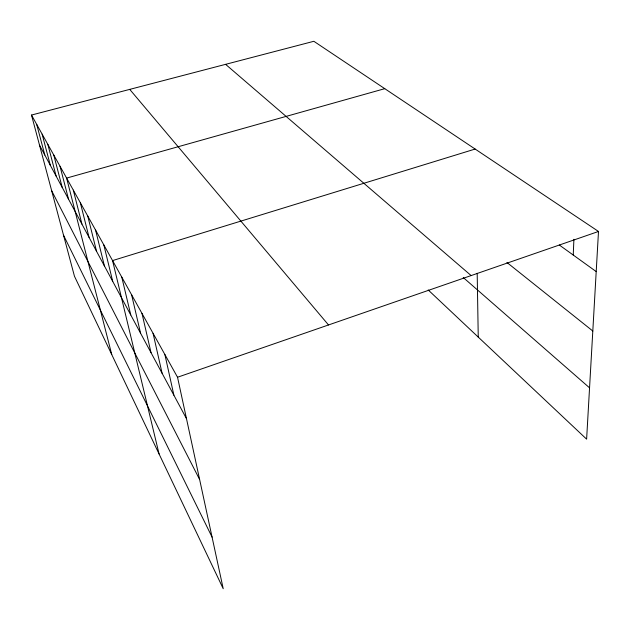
<?xml version="1.0" encoding="UTF-8"?>
<svg xmlns="http://www.w3.org/2000/svg" width="630" height="630" viewBox="0 0 630 630"><rect width="100%" height="100%" fill="white"/><g stroke="black" fill="none" stroke-linecap="round" stroke-linejoin="round"><path stroke-width="0.94" d="M573.237 255.04L573.906 239.305M31.5 115.046L177.534 377.244L223.217 588.711L74.458 276.247L31.5 115.046L313.85 41.289L598.5 231.462L586.617 439.157L428.195 289.957M177.534 377.244L598.5 231.462M475.146 149.05L112.557 260.584L159.067 453.954M384.765 88.672L66.607 178.085L111.754 354.588M559.298 244.999L596.208 271.585M506.922 262.458L592.806 331.01M225.595 64.347L471.138 275.57M463.231 277.507L589.554 387.836M129.733 89.389L328.514 324.962M39.54 145.231L186.48 418.651M51.676 190.756L199.623 479.493M63.536 235.242L212.074 537.114M36.697 124.378L44.825 155.059M42.131 134.143L50.345 165.336M47.825 144.357L56.125 176.085M53.786 155.059L62.173 187.331M60.039 166.296L68.505 199.127M73.308 190.118L81.931 224.107M80.356 202.766L89.05 237.352M87.767 216.074L96.532 251.275M95.587 230.107L104.407 265.931M103.832 244.928L112.715 281.389M121.795 277.168L130.764 314.976M131.591 294.753L140.584 333.254M141.994 313.441L151.011 352.65M153.074 333.341L162.091 373.267M164.895 354.556L173.888 395.223M477.194 273.318L478.249 337.089"/></g></svg>
